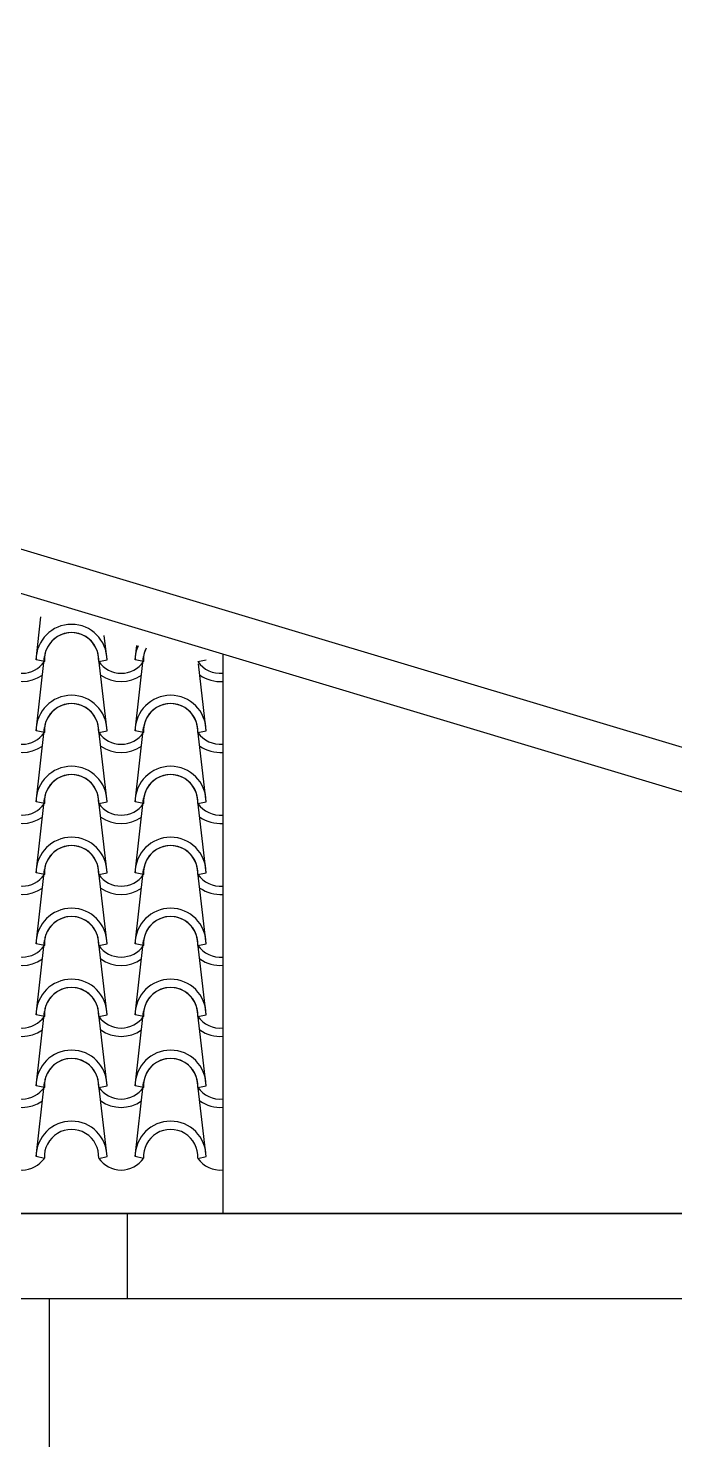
# Model space of a CAD drawing. Header units: millimetres. Extents: x -255 to 41745, y 236 to 29936.
# Drawn here: x 35693 to 36832, y 24532 to 27018 of the extents above; entities that cross this region are included whole.
import ezdxf

# ---------------------------------------------------------------- set-up
doc = ezdxf.new("R2010")
doc.units = ezdxf.units.MM
doc.layers.add('1', color=1, linetype='Continuous')
doc.layers.add('CALIDADES', color=7, linetype='Continuous')

msp = doc.modelspace()

# ---------------------------------------------------------------- linework, layer by layer
at = {"layer": '1'}
for p, q in [((35706.5, 25905.6), (35715.2, 25981.6)), ((35831.5, 25905.6), (35826.7, 25948.2)), ((35881, 25905.6), (35883.9, 25931)), ((35706.5, 25780.6), (35721.4, 25911.3)), ((35721.2, 25902.6), (35706.5, 25905.6)), ((35721.2, 25902.6), (35706.5, 25905.6)), ((35831.5, 25780.6), (35816.6, 25911.3)), ((35816.8, 25902.6), (35831.5, 25905.6)), ((35816.8, 25902.6), (35831.5, 25905.6)), ((35881, 25780.6), (35895.9, 25911.3)), ((35895.7, 25902.6), (35881, 25905.6)), ((35895.7, 25902.6), (35881, 25905.6)), ((35991.3, 25902.6), (36006, 25905.6)), ((35991.3, 25902.6), (36006, 25905.6)), ((35991.3, 25902.6), (36006, 25905.6)), ((35991.3, 25902.6), (36006, 25905.6)), ((36006, 25780.6), (35992.6, 25898.4)), ((35706.5, 25655.6), (35721.4, 25786.3)), ((35831.5, 25655.6), (35816.6, 25786.3)), ((35881, 25655.6), (35895.9, 25786.3)), ((36006, 25655.6), (35991.1, 25786.3)), ((35721.2, 25777.6), (35706.5, 25780.6)), ((35721.2, 25777.6), (35706.5, 25780.6)), ((35816.8, 25777.6), (35831.5, 25780.6)), ((35816.8, 25777.6), (35831.5, 25780.6)), ((35895.7, 25777.6), (35881, 25780.6)), ((35895.7, 25777.6), (35881, 25780.6)), ((35991.3, 25777.6), (36006, 25780.6)), ((35991.3, 25777.6), (36006, 25780.6)), ((35706.5, 25530.6), (35721.4, 25661.3)), ((35831.5, 25530.6), (35816.6, 25661.3)), ((35881, 25530.6), (35895.9, 25661.3)), ((36006, 25530.6), (35991.1, 25661.3)), ((35721.2, 25652.6), (35706.5, 25655.6)), ((35721.2, 25652.6), (35706.5, 25655.6)), ((35816.8, 25652.6), (35831.5, 25655.6)), ((35816.8, 25652.6), (35831.5, 25655.6)), ((35895.7, 25652.6), (35881, 25655.6)), ((35895.7, 25652.6), (35881, 25655.6)), ((35991.3, 25652.6), (36006, 25655.6)), ((35991.3, 25652.6), (36006, 25655.6)), ((35706.5, 25405.6), (35721.4, 25536.3)), ((35831.5, 25405.6), (35816.6, 25536.3)), ((35881, 25405.6), (35895.9, 25536.3)), ((36006, 25405.6), (35991.1, 25536.3)), ((35721.2, 25527.6), (35706.5, 25530.6)), ((35721.2, 25527.6), (35706.5, 25530.6)), ((35816.8, 25527.6), (35831.5, 25530.6)), ((35816.8, 25527.6), (35831.5, 25530.6)), ((35895.7, 25527.6), (35881, 25530.6)), ((35895.7, 25527.6), (35881, 25530.6)), ((35991.3, 25527.6), (36006, 25530.6)), ((35991.3, 25527.6), (36006, 25530.6)), ((35706.5, 25280.6), (35721.4, 25411.3)), ((35831.5, 25280.6), (35816.6, 25411.3)), ((35881, 25280.6), (35895.9, 25411.3)), ((36006, 25280.6), (35991.1, 25411.3)), ((35721.2, 25402.6), (35706.5, 25405.6)), ((35721.2, 25402.6), (35706.5, 25405.6)), ((35816.8, 25402.6), (35831.5, 25405.6)), ((35816.8, 25402.6), (35831.5, 25405.6)), ((35895.7, 25402.6), (35881, 25405.6)), ((35895.7, 25402.6), (35881, 25405.6)), ((35991.3, 25402.6), (36006, 25405.6)), ((35991.3, 25402.6), (36006, 25405.6)), ((35706.5, 25155.6), (35721.4, 25286.3)), ((35831.5, 25155.6), (35816.6, 25286.3)), ((35881, 25155.6), (35895.9, 25286.3)), ((36006, 25155.6), (35991.1, 25286.3)), ((35721.2, 25277.6), (35706.5, 25280.6)), ((35721.2, 25277.6), (35706.5, 25280.6)), ((35816.8, 25277.6), (35831.5, 25280.6)), ((35816.8, 25277.6), (35831.5, 25280.6)), ((35895.7, 25277.6), (35881, 25280.6)), ((35895.7, 25277.6), (35881, 25280.6)), ((35991.3, 25277.6), (36006, 25280.6)), ((35991.3, 25277.6), (36006, 25280.6)), ((35706.5, 25030.6), (35721.4, 25161.3)), ((35831.5, 25030.6), (35816.6, 25161.3)), ((35881, 25030.6), (35895.9, 25161.3)), ((36006, 25030.6), (35991.1, 25161.3)), ((35721.2, 25152.6), (35706.5, 25155.6)), ((35721.2, 25152.6), (35706.5, 25155.6)), ((35816.8, 25152.6), (35831.5, 25155.6)), ((35816.8, 25152.6), (35831.5, 25155.6)), ((35895.7, 25152.6), (35881, 25155.6)), ((35895.7, 25152.6), (35881, 25155.6)), ((35991.3, 25152.6), (36006, 25155.6)), ((35991.3, 25152.6), (36006, 25155.6)), ((35721.2, 25027.6), (35706.5, 25030.6)), ((35816.8, 25027.6), (35831.5, 25030.6)), ((35895.7, 25027.6), (35881, 25030.6)), ((35991.3, 25027.6), (36006, 25030.6))]:
    msp.add_line(p, q, dxfattribs=at)
for centre, radius, start, end in [((35769, 25905.6), 62.5, 0, 180), ((35769, 25905.6), 47.9, 356.4887, 183.5113), ((35769, 25905.6), 47.9, 356.4887, 183.5113), ((35769, 25905.6), 47.9, 6.838, 173.162), ((35943.5, 25905.6), 62.5, 156.6441, 180), ((35943.5, 25905.6), 62.5, 156.6441, 180), ((35943.5, 25905.6), 47.9, 154.6043, 183.5113), ((35943.5, 25905.6), 47.9, 154.6043, 183.5113), ((35943.5, 25905.6), 47.9, 154.6043, 173.162), ((35681.8, 25929.9), 47.9, 214.756, 325.244), ((35681.8, 25929.9), 47.9, 214.756, 325.244), ((35856.3, 25929.9), 47.9, 214.756, 325.244), ((35856.3, 25929.9), 47.9, 214.756, 325.244), ((36030.8, 25929.9), 47.9, 214.756, 275.4739), ((36030.8, 25929.9), 47.9, 214.756, 275.4739), ((36030.8, 25929.9), 47.9, 214.756, 275.4739), ((36030.8, 25929.9), 47.9, 214.756, 275.4739), ((35681.8, 25929.9), 62.5, 234.9308, 305.0692), ((35856.3, 25929.9), 62.5, 234.9308, 305.0692), ((36030.8, 25929.9), 62.5, 234.9308, 274.194), ((36030.8, 25929.9), 62.5, 234.9308, 274.194), ((35769, 25780.6), 62.5, 0, 180), ((35769, 25780.6), 62.5, 0, 180), ((35943.5, 25780.6), 62.5, 0, 180), ((35943.5, 25780.6), 62.5, 0, 180), ((35769, 25780.6), 47.9, 356.4887, 183.5113), ((35769, 25780.6), 47.9, 356.4887, 183.5113), ((35769, 25780.6), 47.9, 6.838, 173.162), ((35943.5, 25780.6), 47.9, 356.4887, 183.5113), ((35943.5, 25780.6), 47.9, 356.4887, 183.5113), ((35943.5, 25780.6), 47.9, 6.838, 173.162), ((35681.8, 25804.9), 47.9, 214.756, 325.244), ((35681.8, 25804.9), 47.9, 214.756, 325.244), ((35856.3, 25804.9), 47.9, 214.756, 325.244), ((35856.3, 25804.9), 47.9, 214.756, 325.244), ((36030.8, 25804.9), 47.9, 214.756, 275.4739), ((36030.8, 25804.9), 47.9, 214.756, 275.4739), ((35681.8, 25804.9), 62.5, 234.9308, 305.0692), ((35856.3, 25804.9), 62.5, 234.9308, 305.0692), ((36030.8, 25804.9), 62.5, 234.9308, 274.194), ((35769, 25655.6), 62.5, 0, 180), ((35769, 25655.6), 62.5, 0, 180), ((35943.5, 25655.6), 62.5, 0, 180), ((35943.5, 25655.6), 62.5, 0, 180), ((35769, 25655.6), 47.9, 356.4887, 183.5113), ((35769, 25655.6), 47.9, 356.4887, 183.5113), ((35769, 25655.6), 47.9, 6.838, 173.162), ((35943.5, 25655.6), 47.9, 356.4887, 183.5113), ((35943.5, 25655.6), 47.9, 356.4887, 183.5113), ((35943.5, 25655.6), 47.9, 6.838, 173.162), ((35681.8, 25679.9), 47.9, 214.756, 325.244), ((35681.8, 25679.9), 47.9, 214.756, 325.244), ((35856.3, 25679.9), 47.9, 214.756, 325.244), ((35856.3, 25679.9), 47.9, 214.756, 325.244), ((36030.8, 25679.9), 47.9, 214.756, 275.4739), ((36030.8, 25679.9), 47.9, 214.756, 275.4739), ((35681.8, 25679.9), 62.5, 234.9308, 305.0692), ((35856.3, 25679.9), 62.5, 234.9308, 305.0692), ((36030.8, 25679.9), 62.5, 234.9308, 274.194), ((35769, 25530.6), 62.5, 0, 180), ((35769, 25530.6), 62.5, 0, 180), ((35943.5, 25530.6), 62.5, 0, 180), ((35943.5, 25530.6), 62.5, 0, 180), ((35769, 25530.6), 47.9, 356.4887, 183.5113), ((35769, 25530.6), 47.9, 356.4887, 183.5113), ((35769, 25530.6), 47.9, 6.838, 173.162), ((35943.5, 25530.6), 47.9, 356.4887, 183.5113), ((35943.5, 25530.6), 47.9, 356.4887, 183.5113), ((35943.5, 25530.6), 47.9, 6.838, 173.162), ((35681.8, 25554.9), 47.9, 214.756, 325.244), ((35681.8, 25554.9), 47.9, 214.756, 325.244), ((35856.3, 25554.9), 47.9, 214.756, 325.244), ((35856.3, 25554.9), 47.9, 214.756, 325.244), ((36030.8, 25554.9), 47.9, 214.756, 275.4739), ((36030.8, 25554.9), 47.9, 214.756, 275.4739), ((35681.8, 25554.9), 62.5, 234.9308, 305.0692), ((35856.3, 25554.9), 62.5, 234.9308, 305.0692), ((36030.8, 25554.9), 62.5, 234.9308, 274.194), ((35769, 25405.6), 62.5, 0, 180), ((35769, 25405.6), 62.5, 0, 180), ((35943.5, 25405.6), 62.5, 0, 180), ((35943.5, 25405.6), 62.5, 0, 180), ((35769, 25405.6), 47.9, 356.4887, 183.5113), ((35769, 25405.6), 47.9, 356.4887, 183.5113), ((35769, 25405.6), 47.9, 6.838, 173.162), ((35943.5, 25405.6), 47.9, 356.4887, 183.5113), ((35943.5, 25405.6), 47.9, 356.4887, 183.5113), ((35943.5, 25405.6), 47.9, 6.838, 173.162), ((35681.8, 25429.9), 47.9, 214.756, 325.244), ((35681.8, 25429.9), 47.9, 214.756, 325.244), ((35856.3, 25429.9), 47.9, 214.756, 325.244), ((35856.3, 25429.9), 47.9, 214.756, 325.244), ((36030.8, 25429.9), 47.9, 214.756, 275.4739), ((36030.8, 25429.9), 47.9, 214.756, 275.4739), ((35681.8, 25429.9), 62.5, 234.9308, 305.0692), ((35856.3, 25429.9), 62.5, 234.9308, 305.0692), ((36030.8, 25429.9), 62.5, 234.9308, 274.194), ((35769, 25280.6), 62.5, 0, 180), ((35769, 25280.6), 62.5, 0, 180), ((35943.5, 25280.6), 62.5, 0, 180), ((35943.5, 25280.6), 62.5, 0, 180), ((35769, 25280.6), 47.9, 356.4887, 183.5113), ((35769, 25280.6), 47.9, 356.4887, 183.5113), ((35769, 25280.6), 47.9, 6.838, 173.162), ((35943.5, 25280.6), 47.9, 356.4887, 183.5113), ((35943.5, 25280.6), 47.9, 356.4887, 183.5113), ((35943.5, 25280.6), 47.9, 6.838, 173.162), ((35681.8, 25304.9), 47.9, 214.756, 325.244), ((35681.8, 25304.9), 47.9, 214.756, 325.244), ((35856.3, 25304.9), 47.9, 214.756, 325.244), ((35856.3, 25304.9), 47.9, 214.756, 325.244), ((36030.8, 25304.9), 47.9, 214.756, 275.4739), ((36030.8, 25304.9), 47.9, 214.756, 275.4739), ((35681.8, 25304.9), 62.5, 234.9308, 305.0692), ((35856.3, 25304.9), 62.5, 234.9308, 305.0692), ((36030.8, 25304.9), 62.5, 234.9308, 274.194), ((35769, 25155.6), 62.5, 0, 180), ((35769, 25155.6), 62.5, 0, 180), ((35943.5, 25155.6), 62.5, 0, 180), ((35943.5, 25155.6), 62.5, 0, 180), ((35769, 25155.6), 47.9, 356.4887, 183.5113), ((35769, 25155.6), 47.9, 356.4887, 183.5113), ((35769, 25155.6), 47.9, 6.838, 173.162), ((35943.5, 25155.6), 47.9, 356.4887, 183.5113), ((35943.5, 25155.6), 47.9, 356.4887, 183.5113), ((35943.5, 25155.6), 47.9, 6.838, 173.162), ((35681.8, 25179.9), 47.9, 214.756, 325.244), ((35681.8, 25179.9), 47.9, 214.756, 325.244), ((35856.3, 25179.9), 47.9, 214.756, 325.244), ((35856.3, 25179.9), 47.9, 214.756, 325.244), ((36030.8, 25179.9), 47.9, 214.756, 275.4739), ((36030.8, 25179.9), 47.9, 214.756, 275.4739), ((35681.8, 25179.9), 62.5, 234.9308, 305.0692), ((35856.3, 25179.9), 62.5, 234.9308, 305.0692), ((36030.8, 25179.9), 62.5, 234.9308, 274.194), ((35769, 25030.6), 62.5, 0, 180), ((35943.5, 25030.6), 62.5, 0, 180), ((35769, 25030.6), 47.9, 356.4887, 183.5113), ((35943.5, 25030.6), 47.9, 356.4887, 183.5113), ((35681.8, 25054.9), 47.9, 214.756, 325.244), ((35856.3, 25054.9), 47.9, 214.756, 325.244), ((36030.8, 25054.9), 47.9, 214.756, 275.4739)]:
    msp.add_arc(centre, radius, start, end, dxfattribs=at)
at = {"layer": 'CALIDADES'}
for p, q in [((38895.3, 25135.9), (32621.4, 27018.1)), ((38873.8, 25064), (32610.4, 26943.1)), ((36035.4, 25915.6), (36035.4, 24930.6)), ((38673.2, 24930.6), (21035.4, 24930.6)), ((21091.5, 24930.6), (38617.1, 24930.6)), ((35867.1, 24930.6), (35867.1, 24780.6)), ((21091.5, 24780.6), (38617.1, 24780.6)), ((35729.3, 24780.6), (35729.3, 22030.6))]:
    msp.add_line(p, q, dxfattribs=at)

doc.saveas('drawing.dxf')
